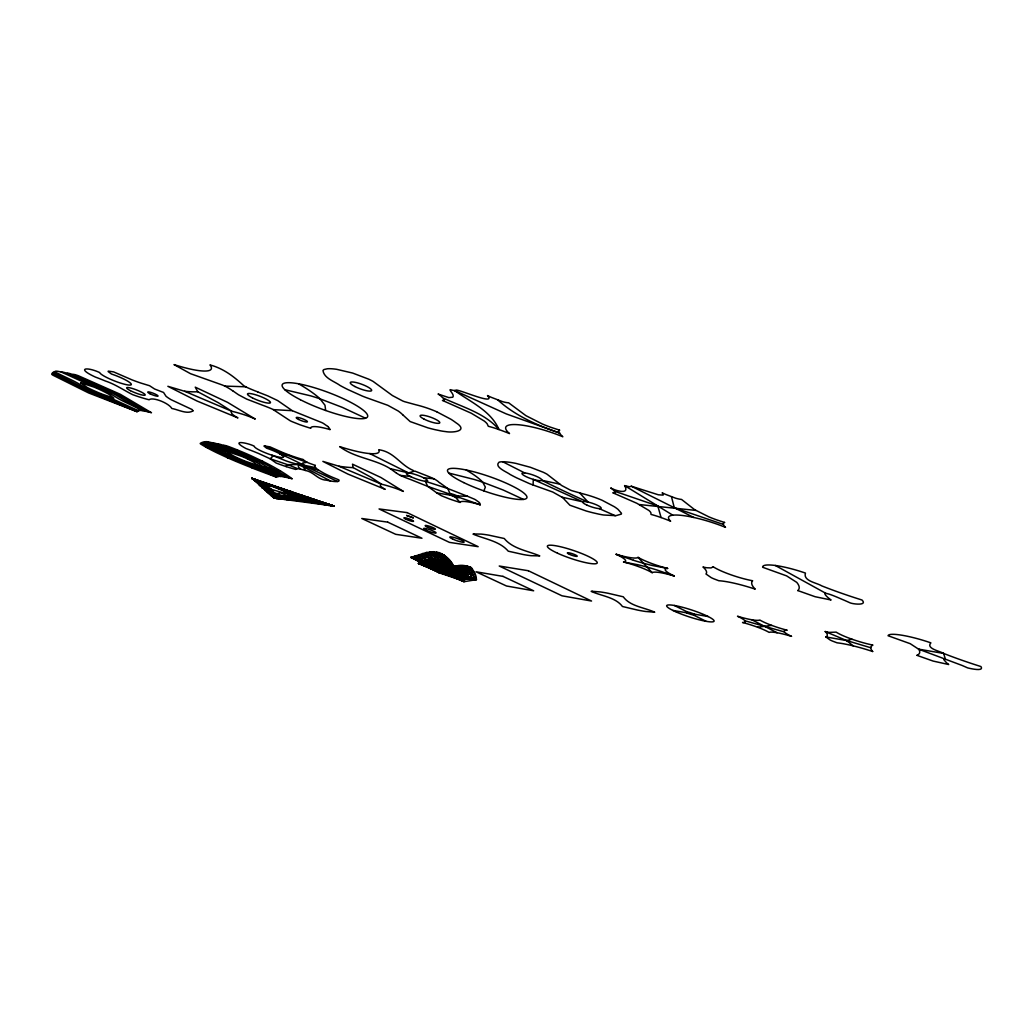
<?xml version="1.0" encoding="UTF-8"?>
<svg xmlns="http://www.w3.org/2000/svg" width="1034" height="1034" viewBox="0 0 1034 1034"><rect width="100%" height="100%" fill="white"/><g stroke="black" fill="none" stroke-linecap="round" stroke-linejoin="round"><path stroke-width="1.5" d="M533.092 485.011L533.273 479.375L582.84 501.865L561.914 497.16L552.751 492.029L532.859 484.92A34.626 6.76 18.9 0 1 529.305 483.55L516.78 477.928A62.777 12.434 18.8 0 1 510.059 474.438C506.906 471.918 493.67 466.993 499.086 462.185A35.957 7.057 18.9 0 1 502.744 461.759A39.085 7.665 18.9 0 1 516.056 463.426L530.39 467.29L543.238 472.254A20.085 3.981 18.9 0 1 547.012 474.192L561.669 485.515L570.38 490.116A9.371 1.835 18.6 0 0 572.177 490.788L582.659 493.748A42.833 8.169 18.5 0 1 587.338 495.015A25.772 4.963 18.5 0 1 602.137 500.275L614.338 506.725A51.377 9.797 18.6 0 1 618.061 509.4L621.382 513.2A29.999 5.739 18.5 0 1 621.305 514.118L615.876 515.669L603.727 515.01A34.355 6.527 18.6 0 1 598.867 514.144L592.96 512.786A48.727 9.345 18.6 0 1 586.278 511.016L569.889 505.225L564.745 499.81A42.717 8.014 19 0 0 561.927 497.16M471.103 567.395L469.656 567.408L467.846 569.566L465.326 576.093L459.238 573.353L454.055 572.577L454.753 566.386C465.352 563.013 475.95 567.782 476.428 579.647L464.098 581.703L448.329 575.253M289.274 478.044L283.381 476.713L273.596 471.866A76.012 10.637 20.5 0 0 271.774 470.974L264.381 467.303A54.207 7.768 20.2 0 1 266.203 467.652L280.576 471.013A126.794 17.746 20.7 0 1 292.234 478.858L289.262 478.018L267.586 465.313A41.438 6.023 20.5 0 0 258.939 460.699M444.607 568.377C442.177 556.37 424.922 558.218 418.899 563.465C425.31 565.094 418.408 560.273 415.487 559.588C427.727 553.293 447.761 552.363 453.848 567.472C453.409 577.579 469.682 574.749 476.428 579.647C473.275 579.712 463.697 576.571 464.098 581.703L464.641 578.859M456.757 572.823L458.049 566.05L468.428 566.567L470.793 569.501L474.322 578.807C471.53 578.95 460.13 575.343 462.431 581.018M459.238 573.353L460.621 566.554L462.586 565.908L466.231 569.812L468.686 576.972C466.037 576.959 453.784 573.521 458.476 579.311L438.92 572.758A39.744 4.834 19.5 0 0 418.395 563.362L435.198 568.739L443.056 573.599L446.442 574.607L438.17 567.731L419.158 561.449C430.932 556.99 449.363 557.455 454.391 571.375L438.17 567.731M461.461 574.103L463.439 566.916L465.597 566.076L469.035 570.432L471.685 577.916C469.035 578.019 456.86 574.374 460.569 580.229M325.684 410.472L324.973 405.212L319.958 398.801A56.12 10.65 20.4 0 0 310.846 395.893L284.815 389.702M463.49 574.904L466.127 567.459L467.652 566.373L470.38 567.188M255.049 418.938A20.486 3.451 20.7 0 0 242.615 414.233L237.497 412.721A43.247 7.212 20.6 0 0 231.732 411.261A43.906 7.458 20.6 0 0 231.254 412.372L231.849 413.613A20.538 3.477 20.7 0 0 237.936 417.904L196.938 400.985L167.857 386.302L184.634 391.266A140.753 24.57 21.9 0 0 197.778 391.744L195.245 387.155L227.596 402.368L255.023 418.938M283.122 476.635L280.472 476.196L257.608 465.481L253.627 462.146A28.125 4.071 20.5 0 0 250.771 460.569L245.833 458.152A23.239 3.373 20.5 0 0 242.111 456.537L228.411 451.806L206.774 441.66M724.627 522.493L716.394 519.766A35.621 7.393 17.5 0 1 708.872 516.858L694.783 509.788L681.574 499.461L679.894 499.215A10.443 2.197 17.8 0 1 675.616 498.194L665.276 494.252A43.932 9.396 17.7 0 1 662.199 492.791L663.182 495.118L658.361 494.795L631.347 486.238L629.512 486.768L624.626 485.618C630.352 495.428 614.597 490.349 610.706 487.958A40.442 8.13 18.6 0 1 612.671 489.263L615.398 492.378A9.913 2.003 18.4 0 1 613.976 492.817L612.8 492.779L636.892 503.299L648.848 510.434A32.894 6.45 18.3 0 1 650.838 512.67L651.045 514.428A24.545 4.731 18 0 1 661.036 517.543A47.81 9.099 18.1 0 1 670.639 521.188A41.722 8.194 17.6 0 1 681.845 515.41A41.722 8.194 17.6 0 1 725.506 527.366A52.411 10.573 17.1 0 1 723.348 524.432M288.408 454.714A34.393 5.558 20.4 0 1 282.67 452.478L269.952 446.856L264.368 445.951A7.173 1.124 20.5 0 0 264.161 446.21L266.591 448.187A15.626 2.43 20.4 0 1 283.536 456.627A15.626 2.43 20.4 0 1 269.473 454.378A15.626 2.43 20.4 0 1 254.274 446.21C247.824 442.798 228.811 439.23 245.937 448.51A45.612 6.773 20.5 0 1 258.668 453.525L270.132 458.76L272.2 456.95L271.968 455.219L285.849 460.815A23.769 3.722 20.4 0 0 290.722 462.431L298.477 464.576L298.399 467.045L300.687 469.203A13.662 2.081 20.2 0 1 305.237 470.431C314.129 471.995 317.606 479.879 326.628 480.19A31.951 4.924 20.2 0 0 330.453 480.965A33.734 5.209 20.2 0 0 337.549 481.495A26.096 4.033 20.2 0 0 338.829 479.866L332.043 477.088A32.416 5.118 20 0 1 323.965 473.262L318.459 470.056A30.141 4.756 20 0 1 315.564 467.652L303.569 465.145A92.918 13.817 20.5 0 0 279.749 453.771A64.379 10.34 20.7 0 0 283.316 454.43L286.508 454.857A12.486 1.978 20.4 0 0 288.512 454.753M483.847 490.892L485.36 487.117L482.71 482.206A85.357 15.368 19.8 0 0 466.205 469.992M353.163 467.614L352.504 464.176L380.913 477.501L403.376 491.421A18.987 3.037 19.7 0 0 391.925 487.117L387.026 485.631A40.145 6.359 19.7 0 0 381.378 484.145L338.971 466.244L322.867 461.384L347.954 474.102L385.191 489.366A19.039 3.063 19.7 0 1 380.486 485.851L380.357 484.894A40.753 6.553 19.6 0 1 381.378 484.145L370.728 477.075L353.163 467.614A128.113 21.688 20.7 0 1 338.971 466.244M256.109 481.443L263.063 482.283L333.672 506.014L274.113 498.091L251.999 478.367L291.989 492.106L309.489 502.343M252.115 467.924L252.05 467.963A137.651 21.365 20.4 0 0 276.337 477.062C272.42 475.472 258.72 468.26 252.115 467.924A100.427 15.252 20.4 0 1 227.467 457.752L217.075 452.918A65.258 9.72 20.5 0 1 205.844 447.102A60.851 9.035 20.5 0 1 201.061 444.258A5.48 0.801 20.7 0 1 202.341 443.56A5.377 0.788 20.7 0 1 203.633 442.849A6.411 0.944 20.7 0 1 204.939 442.138A13.972 2.055 20.6 0 1 211.931 442.746A6.463 0.956 20.7 0 1 217.644 444.064A5.454 0.814 20.6 0 1 223.383 445.408A5.597 0.84 20.6 0 1 229.16 446.74A59.545 8.608 20.6 0 1 237.432 449.971A63.617 9.177 20.6 0 1 252.154 456.278L262.649 461.254A95.115 13.494 20.6 0 1 280.498 471M424.793 562.974L436.335 562.005L456.123 566.425L460.065 569.85L462.392 575.072C447.218 573.728 432.522 569.553 418.395 563.362L422.105 563.53L419.093 561.462M412.837 558.334L410.989 557.391L426.331 552.518L433.336 551.704L439.243 552.634C442.604 560.945 448.601 569.346 459.393 566.063L463.18 569.644L465.52 576.016L454.857 575.175L456.188 578.342M433.336 551.704L436.658 555.4L439.967 562.612L430.855 562.044L427.753 559.782L419.869 563.646L443.056 573.599M425.853 560.454L432.419 559.006L437.796 560.493L446.093 566.451L451.238 567.679L460.233 567.64L467.846 569.566M428.024 560.066L430.196 559.187L434.151 559.588C440.109 566.58 433.324 552.583 429.898 551.898M413.69 558.709L437.175 566.128L455.141 570.264L453.603 569.075L411.002 557.339L413.69 558.709C427.792 550.721 451.251 551.613 455.063 570.678C441.557 568.209 428.425 564.15 415.487 559.588M429.976 560.001L434.28 559.213L438.998 562.431C446.016 564.021 454.456 565.65 457.157 573.392C440.82 571.479 425.349 565.184 410.989 557.391A75.443 9.952 19.6 0 0 453.474 569.114C455.038 571.686 455.167 574.219 460.66 574.581M253.149 467.355L256.031 466.58A54.479 7.845 20.1 0 1 256.82 466.463L265.428 470.289A81.066 12.266 20.2 0 0 267.444 471.194L280.938 476.635L280.472 476.196M433.026 560.712L435.766 559.717L439.114 561.255L442.087 563.672L443.043 566.839L439.566 565.236L437.395 565.766L435.43 562.522L431.63 560.247M434.267 561.462L437.02 560.48L439.566 565.236M435.43 562.522L438.08 561.63L440.135 562.354L441.337 565.792M423.501 561.178L431.747 559.665L432.988 560.609C435.469 564.228 429.73 552.117 426.331 552.518M260.258 481.353L255.411 480.771M436.503 563.969L438.933 563.233L440.859 563.866L446.404 567.795C443.03 562.729 439.902 557.468 436.697 552.014M295.827 469.436A34.51 5.312 20.4 0 1 286.315 466.631A34.51 5.312 20.4 0 1 276.143 463.025L270.132 458.76L287.646 464.654L298.477 464.576M413.238 470.418C400.287 465.106 394.174 451.729 378.715 449.738A50.653 9.06 20.3 0 1 339.708 446.623C354.688 457.997 374.528 458.902 390.296 468.686L408.508 472.9L414.815 471.065A45.302 8.169 19.6 0 0 416.392 471.698L424.728 474.942A49.348 8.414 19.7 0 1 427.701 476.118A20.15 3.49 19.6 0 1 433.724 478.742M228.411 451.806L228.682 452.918L233.051 455.658A23.523 3.464 20.5 0 0 236.114 457.209L237.251 457.739M872.683 651.523A101.448 15.549 16.5 0 1 870.783 647.749A101.422 15.536 16.5 0 1 872.903 645.1A28.099 4.485 17 0 1 836.157 632.123L829.074 632.394A12.02 1.913 17.2 0 1 826.256 631.8L825.222 631.541A69.291 10.896 17.6 0 1 825.882 636.944L846.575 640.537L852.016 639.219M426.383 561.061L427.313 561.591C433.931 558.761 440.032 561.927 445.512 565.184C452.944 568.493 461.254 564.913 468.738 568.222M424.845 562.832C436.309 564.538 427.378 555.012 422.635 553.461M757.573 627.224L771.687 625.376M205.856 447.102A51.661 7.613 20.9 0 0 211.195 448.329A54.841 8.091 20.9 0 0 216.235 449.234L221.069 449.984A30.141 4.356 20.5 0 1 228.436 451.819A30.593 4.511 20.4 0 1 229.638 450.759L233.012 450.785A55.422 8.285 20.8 0 0 235.881 450.604A52.217 7.807 20.8 0 0 237.419 449.971M256.82 466.463L256.884 466.489A35.389 5.028 20.4 0 0 248.108 463.09L240.095 460.065A17.862 2.611 20.5 0 1 235.274 457.997A16.725 2.443 20.5 0 1 231.138 455.916L226.976 453.293A31.253 4.498 20.7 0 0 221.069 449.984L213.094 446.132A85.059 13.054 20.5 0 1 211.13 445.189L204.939 442.138M254.312 479.298L251.999 478.367L264.549 487.182L274.113 498.091L301.618 500.21L333.672 506.014L282.605 489.418L251.999 478.367L263.269 486.781L274.113 498.091L302.652 500.702L333.672 506.014L251.999 478.367L259.288 483.834L274.113 498.091L303.608 501.167L333.672 506.014L282.721 489.677L254.067 479.298L262.972 482.348M257.414 480.345L254.39 479.996M418.848 554.625L423.281 556.757L427.637 561.85C437.744 560.609 450.669 562.367 455.438 572.72L430.183 568.338M420.993 562.173L422.428 562.108M453.086 569.76L466.101 573.599M469.656 567.408C462.805 564.499 455.348 567.679 448.498 565.391L448.756 568.377L459.923 569.139L466.954 571.388M227.506 457.752L237.962 458.075L241.542 459.652A28.59 4.226 20.5 0 0 245.678 461.345L257.608 465.481M457.39 495.971L467.601 496.307L474.347 499.151A11.038 1.887 19.3 0 1 475.498 499.745L479.169 502.395A48.417 8.207 19.5 0 1 480.215 504.773M443.948 555.025L447.903 558.825L452.401 566.309L453.732 566.89L454.249 571.75L439.347 568.506L420.683 562.302C431.126 559.717 445.512 558.89 452.517 568.752C453.474 561.087 445.447 555.452 439.243 552.634M451.057 563.595L454.753 569.747L436.089 565.391L412.139 557.946C422.273 554.211 434.745 549.416 444.827 555.788C446.21 573.418 461.461 564.383 472.538 569.152M797.757 590.556A109.139 19.607 17.8 0 0 796.723 582.349L786.603 575.873L762.665 567.278A35.828 6.579 17.1 0 1 805.447 573.082C802.875 581.018 816.757 582.737 821.771 585.89A125.217 24.17 16.5 0 0 862.007 600.017C867.94 605.898 852.856 604.102 850.051 602.835A126.898 21.391 17.4 0 0 843.886 600.095C841.224 599.125 816.188 587.247 828.221 597.768A145.949 26.057 16.1 0 0 831.09 599.991L815.141 596.721L797.873 590.595M639.374 504.553L695.83 510.408M423.604 477.773L433.66 478.729M400.468 475.42L410.33 476.441M304.474 501.606C295.297 496.824 283.445 498.698 273.971 497.69C269.68 488.72 260.568 482.865 251.999 478.367L282.889 490.129L333.672 506.014L292.596 492.546M418.395 563.362L440.226 572.965M247.721 459.044L262.649 461.254M422.195 564.874C430.118 565.96 438.791 568.273 444.672 574.051M424.03 565.624C439.502 568.286 413.574 557.21 411.002 557.339M623.554 562.005L637.745 564.719A47.512 7.639 18.2 0 1 647.013 567.071A47.499 7.639 18.2 0 1 656.823 569.98L674.284 576.003A26.096 4.356 17.9 0 1 667.628 568.416A26.47 4.511 18.1 0 1 638.068 557.365A26.083 4.42 18.4 0 1 616.109 554.276A25.333 4.188 18.5 0 1 623.554 562.005A24.984 4.033 18.3 0 1 652.196 572.694A25.346 4.11 18 0 1 674.284 576.003M667.628 568.416L652.881 565.611A50.42 8.66 18.3 0 1 633.441 560.273M425.801 566.373L432.147 566.554L420.218 560.312M427.481 567.097L434.887 567.485L423.242 561.242M420.308 564.112L426.861 565.055L417.18 559.355M428.994 567.756C446.184 571.892 432.587 564.448 426.279 562.16M396.449 473.055A19.982 3.438 19.7 0 0 400.391 475.407A25.113 4.33 19.7 0 0 410.899 479.647L427.753 486.394L435.831 492.197A47.228 8.026 19.3 0 0 436.671 492.869L450.669 495.221M943.641 653.423C940.1 651.136 925.637 648.551 930.884 642.864A33.902 5.545 16.6 0 0 888.064 635.742L910.23 643.691L918.528 649.132L943.641 653.423L945.399 659.201L962.034 665.431A120.539 18.302 16.9 0 1 967.591 667.874C970.293 668.546 984.536 671.906 980.956 666.555A118.277 20.073 16 0 1 943.59 653.423M439.721 572.875L443.147 573.624A9.073 1.112 19.3 0 1 445.861 574.426L453.564 577.269M672.863 610.409L686.796 612.826M693.866 614.054L708.212 616.548M305.056 500.042L333.672 506.014C308.972 498.44 283.587 494.032 259.288 485.45M253.097 479.117L254.067 479.298L251.999 478.367L268.181 488.294L273.312 494.679L274.113 498.091L283.445 497.522L299.317 499.151L333.672 506.014L283.562 490.917L251.999 478.367L266.759 485.941L271.632 489.431L273.571 491.938L274.592 495.868L274.113 498.091L282.088 496.992L297.676 498.401L333.672 506.014L293.889 496.656L283.368 495.803L277.875 496.462L274.113 498.091L277.59 493.476L280.55 492.817L298.516 500.818M431.63 568.958L446.572 572.849L464.331 579.66M432.949 569.592C442.836 574.271 454.004 575.977 463.827 581.198M434.293 570.251L447.011 573.366L463.969 579.971M429.343 563.052L453.603 569.075L452.401 566.309M435.585 570.91L447.463 573.909L463.762 580.332M436.787 571.556L447.916 574.439L463.71 580.733M264.29 467.252L263.386 467.071M448.769 473.055L474.141 479.44A51.842 9.203 19.2 0 1 482.71 482.206L503.209 490.026L523.462 499.435M559.769 484.145L541.764 480.267A10.495 2.055 18.9 0 1 525.996 476.596A10.495 2.055 18.9 0 1 527.87 473.482A10.495 2.055 18.9 0 1 541.764 480.267A408.275 95.128 16.8 0 0 588.113 502.085L579.738 492.985M414.931 555.969L419.52 557.972L424.522 562.341M449.57 561.113L450.307 561.281C449.596 575.938 466.218 565.934 473.973 572.474M318.459 470.056L307.447 467.2L337.549 481.495M744.932 620.775L784.354 631.903M454.197 570.587L467.109 571.699L474.722 574.594M418.227 561.01L417.322 560.544L439.372 567.627L454.74 571.039C450.436 555.206 429.73 554.302 417.374 560.531L415.448 559.614M136.553 411.183L137.91 411.338L117.075 402.239A57.607 8.285 21.2 0 0 103.426 396.694L95.05 393.45A24.519 3.697 21.4 0 1 84.439 388.655L78.558 385.436A60.877 8.789 21.6 0 0 69.536 380.732L63.281 377.643A86.533 13.584 21.4 0 1 59.701 375.846L54.311 373.067A5.829 0.866 21.6 0 0 53.626 374.14A5.958 0.892 21.6 0 0 52.954 375.213L88.601 392.946L137.302 411.803L89.183 392.08L62.609 378.948A81.608 12.679 21.4 0 1 55.758 375.329L53.626 374.14M825.222 631.541L846.575 640.537L870.796 647.749M466.799 576.429C463.891 574.245 452.285 574.852 454.689 569.863L453.474 569.114M462.133 575.02L463.659 575.486M465.546 576.054L475.95 579.505A70.984 8.763 18.9 0 0 463.697 581.573L457.403 578.885M258.242 483.524L271.218 486.484L271.658 485.14M559.64 430.183L550.734 427.262A38.542 8.97 18.8 0 1 542.385 424.005L525.944 415.681L508.638 402.808L506.983 402.64A11.348 2.663 19.3 0 1 502.55 401.657L491.072 397.25A47.784 11.426 19.2 0 1 487.505 395.544C497.251 406.672 455.658 387.634 455.71 390.309A6.269 1.435 19.7 0 1 454.572 390.529A6.643 1.525 19.7 0 1 451.819 390.051C446.313 388.06 455.283 394.381 452.789 397.224L448.859 397.612L438.054 394.019A44.01 9.655 20 0 1 440.51 395.621L444.607 399.615A10.779 2.391 19.8 0 1 443.534 400.365L442.449 400.429L471.246 413.212L484.261 421.045A35.621 7.677 19.6 0 1 487.208 423.888L488.281 426.267A26.483 5.635 19.3 0 1 498.957 429.562A51.532 10.792 19.3 0 1 509.529 433.595A44.953 9.823 18.8 0 1 516.922 424.638A44.953 9.823 18.8 0 1 562.832 436.749A56.443 12.835 18.3 0 1 559.42 432.962C537.473 425.375 515.488 415.927 498.078 400.184M559.484 432.975L506.285 413.91L454.559 390.516C470.121 401.774 491.15 410.886 498.97 429.537C485.049 413.173 462.728 407.215 443.883 398.336M468.363 576.907L475.95 579.505M633.635 560.325L616.109 554.276M284.505 499.422L268.168 493.179M282.385 499.254L269.447 494.33M315.241 465.39L308.714 463.012A8.13 1.292 20.2 0 1 307.059 462.263A8.13 1.292 20.2 0 1 305.663 461.539L303.027 459.51M137.07 410.705L138.815 410.925L125.683 404.863A87.619 13.765 21.1 0 1 123.421 403.842L115.485 400.261A36.229 5.299 21.2 0 0 104.369 395.88L95.723 392.61M203.633 442.849L208.261 445.253A79.166 12.033 20.5 0 0 210.807 446.546L217.605 449.919A55.409 7.833 20.7 0 1 224.52 453.577L229.884 456.55A21.611 3.154 20.5 0 0 232.715 457.907A23.368 3.412 20.5 0 0 238.932 460.608L247.178 463.788A54.285 7.587 20.4 0 1 254.907 466.851L255.424 467.058A53.393 7.458 20.4 0 1 259.133 468.635L279.064 476.596L278.585 476.131M286.573 499.59L266.862 492.042M471.827 568.054C464.447 564.099 455.619 569.411 448.536 565.094C443.418 563.336 445.693 556.473 441.686 553.642M421.743 563.013L440.51 569.32L454.521 572.177L453.525 570.393M615.152 491.421L657.844 506.014L661.062 517.53M422.092 563.698L424.354 564.202L414.091 558.36M319.958 398.801L342.422 407.409L365.519 418.214M279.723 499.008L270.908 495.648M289.727 499.861L264.717 490.258M473.133 579.182L453.564 572.397L449.428 568.235M471.698 579.04L452.129 572.151L447.244 567.744M470.367 578.95L450.695 571.892L444.956 567.214M276.698 498.634L272.562 497.057M474.722 579.389L454.792 572.603L451.574 568.687M469.152 578.898L449.299 571.647L442.565 566.632M465.558 579.182L454.857 575.175M261.563 487.634L294.057 500.301M468.053 578.898L447.903 571.414L440.096 566.012M420.967 563.788L434.758 569.127L441.608 573.25M467.084 578.95L446.417 571.156L437.576 565.352M466.256 579.04L444.659 570.846L435.017 564.654M918.528 649.132L945.399 659.201L943.874 659.705L946.433 662.678A138.453 21.792 15.8 0 0 948.695 664.526L933.082 661.062L917.029 655.375M287.646 464.654L292.945 466.735A18.185 2.74 20.3 0 1 297.327 468.648A14.76 2.236 20.2 0 1 300.7 469.203M452.052 574.116L446.21 571.931L448.691 575.369M465.313 579.13L422.105 563.53A9.228 1.15 19.5 0 1 421.691 563.801M464.848 579.402L451.742 574.348L453.771 577.321M257.763 391.964L264.639 394.639A53.471 9.629 20.8 0 1 267.896 395.932L277.655 400.572L292.286 410.679L273.247 409.632L290.115 420.722A11.826 2.107 20.5 0 0 291.872 421.562L299.757 424.69A53.07 9.694 20.5 0 0 310.833 428.296A29.495 5.26 20.2 0 1 330.027 429.575M72.716 374.554L75.74 375.781A78.17 11.452 21.5 0 1 84.736 379.543L114.748 392.881L148.405 411.881L151.481 412.734L120.254 394.264L78.455 375.781A6.088 0.931 21.5 0 0 72.716 374.554A5.92 0.905 21.6 0 0 67.003 373.326A7.018 1.073 21.6 0 0 61.329 372.098A15.161 2.288 21.5 0 0 54.983 371.981A6.967 1.047 21.6 0 0 54.311 373.067M223.383 445.408L226.136 446.52A72.819 10.405 20.6 0 1 232.146 449.002L253.524 458.256A40.08 5.816 20.5 0 1 256.936 459.794L258.836 460.686M253.214 467.316L241.439 462.625A41.903 6.178 20.5 0 1 230.052 457.829L228.268 456.963A40.481 5.958 20.5 0 1 225.296 455.503L208.325 446.843A75.96 11.452 20.5 0 1 204.137 444.568M96.369 386.031L104.563 389.391M101.539 389.211A19.142 2.882 21.4 0 1 109.682 393.178L114.671 396.319A37.573 5.777 21.1 0 0 121.896 400.559L129.276 404.139A82.035 11.788 21.3 0 1 131.37 405.16L142.589 410.705L148.405 411.881M264.368 445.951L286.508 454.857A84.723 14.049 20.4 0 0 307.072 462.276L302.703 463.038L303.569 465.145M454.792 577.773L455.981 578.277M462.159 580.94L462.961 581.276M67.003 373.326L73.66 376.169A81.919 11.917 21.5 0 1 77.834 378.005L84.904 381.171A65.155 10.327 21.5 0 0 96.369 386.044M217.644 444.064L223.628 446.623A75.094 10.676 20.7 0 1 226.73 447.981L234.744 451.535A59.145 9.073 20.5 0 0 244.037 455.451L252.012 458.721A21.636 3.167 20.5 0 1 255.127 460.143A23.355 3.412 20.5 0 1 260.232 462.767L264.859 465.623A57.684 8.673 20.1 0 0 269.499 468.389L269.551 468.402M228.915 450.436L221.043 446.843A79.708 11.271 20.7 0 0 218.937 445.874L211.931 442.746M436.658 411.739L451.044 419.326A55.655 11.542 19.9 0 1 455.774 422.609C469.41 431.23 452.569 432.923 445.706 431.605A37.172 7.703 19.8 0 1 440.872 430.894L434.849 429.627A52.799 11.012 19.9 0 1 427.921 427.856L410.162 421.575L402.691 414.724M599.242 508.612L615.204 515.695M61.329 372.098L69.2 375.626A86.417 12.486 21.6 0 1 71.579 376.725L79.851 380.512A35.35 5.48 21.5 0 0 91.108 385.152L99.703 388.448A16.195 2.443 21.4 0 1 101.539 389.211M300.493 499.693C293.992 496.268 285.862 494.342 281.507 488.19M473.249 570.652L465.326 568.338L452.091 567.912L448.666 564.667L447.851 559.484L446.029 556.77M184.634 391.266L231.719 411.261L218.458 402.782L197.778 391.744M447.903 558.825L449.544 560.984L450.01 565.792L451.961 568.286M292.493 410.782L321.884 422.622A12.02 2.184 20.4 0 1 323.5 423.475L327.739 426.435M413.639 558.735L414.518 559.161M54.983 371.981L62.118 375.471A92.401 14.644 21.5 0 0 64.354 376.544L72.173 380.292A34.083 5.015 21.6 0 1 80.497 384.803L85.615 387.931A16.169 2.43 21.4 0 0 87.011 388.668A19.168 2.882 21.4 0 0 95.723 392.61M329.885 504.631L332.121 506.014M631.347 486.238L693.788 517.465M369.733 453.564L408.508 472.9M674.349 605.472L687.158 611.857M693.491 615.023L706.028 621.266M502.744 461.759L524.677 472.926M323.965 502.602L328.605 505.523M751.808 619.78L777.103 632.743M277.138 476.209L277.887 476.79L276.453 476.584M129.56 402.872L145.187 411.118M318.265 500.676L324.986 504.928M313.315 499.008L321.975 504.398M308.546 497.38L319.067 503.907M138 410.317L142.214 410.563M330.466 480.965L303.272 466.722L305.25 470.444M286.108 477.256L272.692 470.082A56.715 8.53 20.2 0 1 269.939 468.622M775.28 565.456L825.817 593.309M204.125 444.568L202.341 443.56M114.567 394.264L119.866 397.444A61.252 9.565 21.1 0 0 129.444 402.846M437.912 572.177L438.92 572.758M301.282 494.898L314.853 503.196M624.626 485.618L672.785 515.178M475.537 577.037C469.281 572.216 460.595 574.762 453.991 571.207M436.968 566.942L432.496 563.957M432.328 563.944L442.229 570.432L445.874 574.426M390.296 468.686L390.374 468.738A42.73 7.238 20 0 1 391.188 469.294L394.949 472.034A50.265 8.737 19.5 0 0 396.371 473.029M290.774 491.279L291.989 492.106M233.245 391.123L236.825 393.618A54.479 10.043 20.7 0 0 238.621 394.833L246.712 399.111L262.313 405.121A30.089 5.312 20.7 0 1 273.415 409.606M259.34 464.227L255.346 461.603A17.837 2.611 20.5 0 0 251.495 459.6A16.712 2.443 20.5 0 0 246.57 457.429L238.608 454.404A32.377 4.873 20.5 0 1 229.729 450.785M436.684 492.869L440.704 495.364A10.857 1.822 19.4 0 0 441.906 495.945L449.57 498.995A49.063 8.44 19.4 0 0 460.027 502.408A27.414 4.575 19.2 0 1 480.293 504.799L427.753 486.394L425.284 481.262L447.812 488.539L465.416 495.467A46.491 7.781 19.4 0 1 467.601 496.307M846.575 640.537L853.179 645.862M439.631 482.658L447.812 488.539L449.958 493.567L455.244 496.979L460.04 502.434M451.251 576.326L449.26 573.069L459.535 574.193L457.222 569.889L454.159 566.942L451.638 566.257L451.328 568.92M638.068 557.365L652.196 572.694M825.882 636.944L830.199 640.046A14.205 2.197 17.2 0 0 832.771 641.196L837.088 642.825A38.413 5.79 17.1 0 1 872.67 651.51M427.313 561.591L427.637 561.85M671.505 496.824L674.297 507.72L723.412 524.445A26.328 5.312 17.3 0 1 724.511 522.441M448.756 568.377L448.859 569.889M257.311 466.45A13.675 1.99 20.5 0 0 257.75 465.533A13.791 2.029 20.4 0 0 263.437 467.097M264.226 467.239A36.733 5.454 20.2 0 1 259.392 464.24M434.073 478.832A25.217 4.369 19.7 0 1 439.282 482.555M402.665 414.724A45.845 9.28 20.3 0 0 398.245 411.028L387.828 405.315L366.204 397.586A37.689 7.962 20.3 0 1 362.275 396.048L348.044 389.624A68.347 14.709 20.2 0 1 340.134 385.514C334.434 381.313 324.094 378.379 322.983 370.56A37.159 7.897 20.4 0 1 324.172 369.5L327.377 368.763A43.04 9.138 20.3 0 1 336.606 369.306L352.62 373.054L368.75 379.194A21.908 4.705 20.4 0 1 373.184 381.468L392.403 395.531L402.678 400.972A10.185 2.171 20 0 0 404.656 401.709L415.668 404.721A46.336 9.642 19.7 0 1 420.554 406A27.905 5.868 19.8 0 1 436.671 411.739M559.588 433A28.396 6.437 18.5 0 1 559.51 430.131M298.606 383.808A93.099 17.72 21.1 0 1 320.023 398.827M224.998 386.121A32.726 5.842 21.1 0 1 232.986 391.059M257.776 391.899A34.419 6.527 20.9 0 1 245.614 386.806M327.83 426.473A52.359 9.409 20.6 0 1 329.949 429.537M104.692 389.404A24.519 3.697 21.4 0 1 114.645 394.264M303.001 459.497A35.531 5.739 20.4 0 1 288.408 454.727M315.512 467.639A36.371 5.739 20 0 1 315.305 465.416M295.763 469.41A11.645 1.771 20.2 0 1 297.353 468.673M286.263 466.618A48.171 7.328 20 0 1 287.685 464.68M918.631 649.158A103.141 16.699 17.2 0 1 916.925 655.336M192.944 410.86C187.219 414.66 178.236 409.593 171.812 408.469C168.839 403.014 152.489 396.655 149.103 399.77L145.535 398.827A36.087 5.752 21.3 0 1 132.611 394.639C123.796 390.245 115.213 384.247 105.455 381.029A49.71 7.6 21.4 0 0 95.322 377.048C75.521 367.884 86.934 366.643 99.703 372.576A16.983 2.727 21.4 0 0 117.605 382.102A16.983 2.727 21.4 0 0 131.034 383.743A16.983 2.727 21.4 0 0 111.478 374.024L108.221 371.62A7.794 1.267 21.5 0 1 108.415 371.141L113.598 371.891L132.094 379.905A36.177 6.049 21.4 0 0 140.934 383.084L149.568 385.721L154.648 389.03L163.553 392.455L165.996 396.229A32.183 5.299 21 0 0 171.088 399.693L192.195 409.58L192.944 410.86M80.678 382.774L87.076 387.375A25.462 3.865 21.4 0 0 90.617 389.159A24.751 3.761 21.4 0 0 93.034 390.283L97.299 392.157A30.917 4.705 21.4 0 0 102.12 394.122L113.908 398.168L109.113 394.419A30.4 4.524 21.4 0 0 105.636 392.493L101.939 390.632A24.467 3.658 21.4 0 0 98.204 388.9A25.074 3.748 21.4 0 0 93.874 387.052L80.678 382.774M406.646 515.475L413.251 517.827L406.646 515.475M713.24 566.826L711.043 567.924L706.855 567.769A12.705 2.236 17.8 0 1 704.012 567.227L702.952 566.981A73.298 12.667 18.2 0 1 705.951 573.973L711.276 577.67A14.98 2.559 17.7 0 0 714.145 578.95L718.811 580.733A40.429 6.747 17.6 0 1 755.272 589.16A106.554 18.289 16.9 0 1 752.674 580.759A29.689 5.273 17.6 0 1 713.24 566.826M474.076 533.971L473.016 534.113C484.752 539.089 499.68 541.053 508.237 551.174L523.139 554.508A63.397 9.771 19.2 0 0 531.024 555.697L539.774 555.904C527.935 550.863 512.735 548.925 504.256 538.507L488.979 535.185A62.014 9.306 18.9 0 0 481.172 534.1L474.076 533.971M592.392 591.319L591.164 591.345C601.31 595.998 615.54 597.187 622.442 606.493L637.267 610.008A59.946 8.595 18.5 0 0 645.345 611.443L654.729 612.206C644.557 607.488 630.029 606.376 623.282 596.799L608.07 593.27A58.835 8.207 18.3 0 0 600.043 591.913L592.392 591.319M245.769 386.794L224.74 386.096A14.851 2.675 21.1 0 0 222.711 385.139L190.514 373.688L173.996 364.588A55.552 10.379 21.6 0 0 209.954 364.912C223.447 368.466 233.981 376.622 243.791 385.747A15.432 2.895 20.9 0 0 245.769 386.794M407.099 512.606L379.051 508.948L449.428 542.372L478.16 546.676L407.099 512.606M387.711 522.131L361.771 518.486L395.712 534.319L421.975 538.249L387.711 522.131M528.361 570.742L499.228 566.012L561.992 595.804L591.551 601.038L528.361 570.742M502.989 576.377L476.041 571.789L506.492 585.994L533.66 590.802L502.989 576.377M410.886 476.713A11.335 1.965 19.7 0 0 427.598 480.926A11.335 1.965 19.7 0 0 412.32 473.624A11.335 1.965 19.7 0 0 410.886 476.713M450.824 495.299A5.571 0.944 19.4 0 0 459.238 497.496A5.571 0.944 19.4 0 0 452 493.981A5.571 0.944 19.4 0 0 450.824 495.299M586.821 505.057A9.694 1.848 18.5 0 0 601.129 508.172A9.694 1.848 18.5 0 0 587.881 502.033A9.694 1.848 18.5 0 0 586.821 505.057M687.584 613.188A4.989 0.737 18.1 0 0 695.055 615.023A4.989 0.737 18.1 0 0 688.36 612.115A4.989 0.737 18.1 0 0 687.584 613.188M676.404 612.063A24.932 3.658 18.1 0 0 713.99 621.331A24.932 3.658 18.1 0 0 680.799 606.842A24.932 3.658 18.1 0 0 676.404 612.063M130.4 390.658A9.952 1.577 21.3 0 0 145.161 395.066A9.952 1.577 21.3 0 0 132.21 388.435A9.952 1.577 21.3 0 0 130.4 390.658M557.52 553.203A26.315 4.188 18.7 0 0 597.109 563.142A26.315 4.188 18.7 0 0 562.263 547.167A26.315 4.188 18.7 0 0 557.52 553.203M569.437 554.353A5.26 0.84 18.7 0 0 577.231 556.253A5.26 0.84 18.7 0 0 570.096 553.048A5.26 0.84 18.7 0 0 569.437 554.353M354.869 386.509A11.426 2.417 20.4 0 0 371.671 390.516A11.426 2.417 20.4 0 0 356.342 382.593A11.426 2.417 20.4 0 0 354.869 386.509M423.979 419.067A10.482 2.184 19.8 0 0 439.76 422.906A10.482 2.184 19.8 0 0 426.111 415.823A10.482 2.184 19.8 0 0 423.979 419.067M300.338 399.706A45.574 8.931 20.5 0 0 367.561 416.767A45.574 8.931 20.5 0 0 306.865 385.63A45.574 8.931 20.5 0 0 300.338 399.706M298.529 419.442A6.01 1.086 20.5 0 0 307.447 421.833A6.01 1.086 20.5 0 0 299.511 417.801A6.01 1.086 20.5 0 0 298.529 419.442M252.451 397.896A12.305 2.249 20.8 0 0 270.456 402.691A12.305 2.249 20.8 0 0 253.976 394.316A12.305 2.249 20.8 0 0 252.451 397.896M299.912 465.365A5.157 0.801 20.2 0 0 307.537 467.484A5.157 0.801 20.2 0 0 300.687 464.176A5.157 0.801 20.2 0 0 299.912 465.365M149.917 393.734A5.584 0.905 21.2 0 0 158.073 396.087A5.584 0.905 21.2 0 0 150.615 392.338A5.584 0.905 21.2 0 0 149.917 393.734M452.75 539.089A7.626 1.112 19.3 0 0 464.124 542.139A7.626 1.112 19.3 0 0 453.978 537.486A7.626 1.112 19.3 0 0 452.75 539.089M426.447 530.377A6.618 0.956 19.5 0 0 436.115 532.924A6.618 0.956 19.5 0 0 427.042 528.826A6.618 0.956 19.5 0 0 426.447 530.377M427.339 527.056A5.441 0.801 19.5 0 0 435.392 529.214A5.441 0.801 19.5 0 0 428.115 525.854A5.441 0.801 19.5 0 0 427.339 527.056M405.948 519.275A5.17 0.763 19.6 0 0 413.561 521.317A5.17 0.763 19.6 0 0 406.595 518.112A5.17 0.763 19.6 0 0 405.948 519.275M463.697 482.581A41.993 7.677 19.2 0 0 526.72 498.091A41.993 7.677 19.2 0 0 471.284 471.155A41.993 7.677 19.2 0 0 463.697 482.581M791.488 636.337A24.066 3.567 17.5 0 0 769.141 632.394A23.692 3.503 17.7 0 0 742.541 622.494A23.989 3.632 17.8 0 0 737.5 616.238A24.661 3.826 17.7 0 0 759.809 620.025A25.062 3.89 17.5 0 0 787.197 630.236A24.764 3.748 17.4 0 0 791.488 636.337"/></g></svg>
